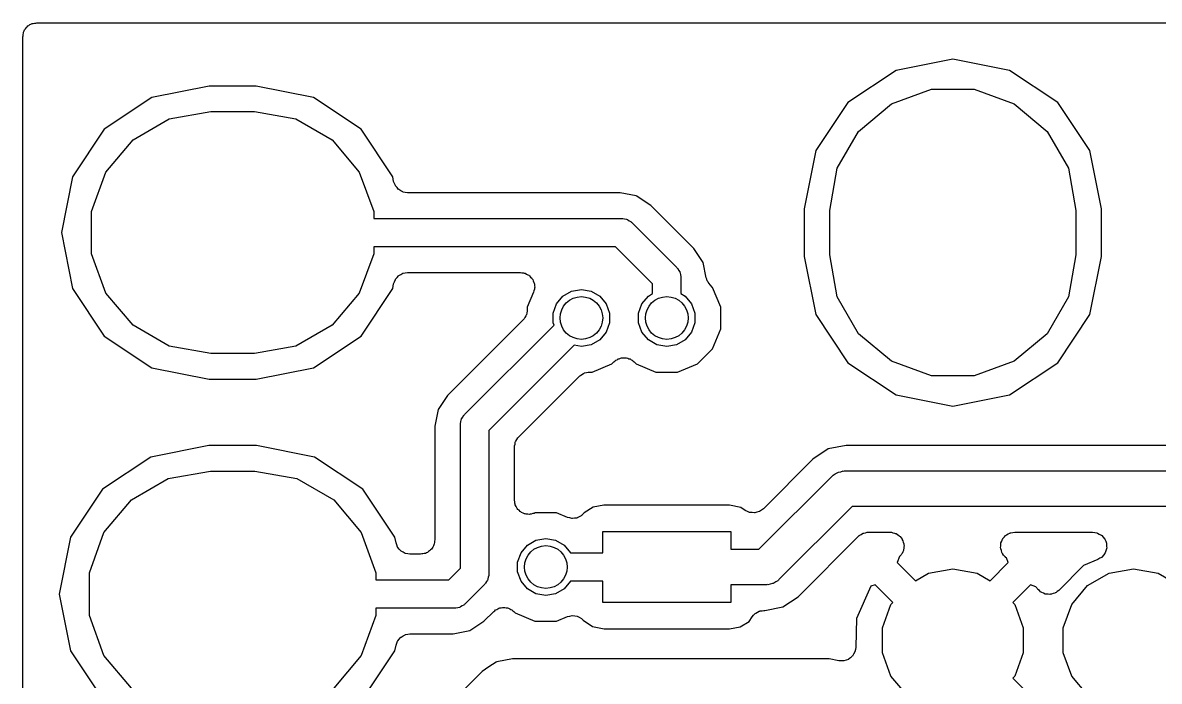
# Model space of a CAD drawing. Extents: x 125.1 to 143.2, y -145.5 to -100.1.
# Drawn here: x 125.08 to 133.06, y -104.7 to -100.08 of the extents above; entities that cross this region are included whole.
import ezdxf

# ---------------------------------------------------------------- set-up
doc = ezdxf.new("R2010")
doc.units = 0
doc.header["$MEASUREMENT"] = 0
doc.layers.add('BLACK', color=7, linetype='CONTINUOUS')

msp = doc.modelspace()

# ---------------------------------------------------------------- linework, layer by layer
at = {"layer": 'Black'}
for p, q in [((125.081, -100.141), (125.085, -100.133)), ((125.085, -100.133), (125.088, -100.125)), ((125.088, -100.125), (125.094, -100.118)), ((125.094, -100.118), (125.098, -100.111)), ((125.098, -100.111), (125.105, -100.105)), ((125.105, -100.105), (125.111, -100.098)), ((125.111, -100.098), (125.118, -100.094)), ((125.118, -100.094), (125.125, -100.088)), ((125.125, -100.088), (125.133, -100.085)), ((125.133, -100.085), (125.141, -100.081)), ((125.141, -100.081), (125.149, -100.08)), ((125.149, -100.08), (125.158, -100.077)), ((125.158, -100.077), (125.166, -100.077)), ((125.166, -100.077), (125.175, -100.075)), ((125.175, -100.075), (143.125, -100.075)), ((125.075, -100.175), (125.077, -100.166)), ((125.075, -109.17), (125.075, -100.175)), ((125.077, -100.158), (125.08, -100.149)), ((125.077, -100.166), (125.077, -100.158)), ((125.08, -100.149), (125.081, -100.141)), ((131.61, -100.331), (131.211, -100.41)), ((132.009, -100.41), (131.61, -100.331)), ((131.211, -100.41), (130.873, -100.636)), ((132.347, -100.636), (132.009, -100.41)), ((126.385, -100.52), (125.982, -100.6)), ((126.715, -100.52), (126.385, -100.52)), ((127.118, -100.6), (126.715, -100.52)), ((125.982, -100.6), (125.648, -100.823)), ((127.452, -100.823), (127.118, -100.6)), ((131.178, -100.646), (131.46, -100.543)), ((131.46, -100.543), (131.76, -100.543)), ((131.76, -100.543), (132.042, -100.646)), ((130.873, -100.636), (130.648, -100.974)), ((130.948, -100.839), (131.178, -100.646)), ((132.042, -100.646), (132.272, -100.839)), ((132.572, -100.974), (132.347, -100.636)), ((125.85, -100.899), (126.105, -100.751)), ((126.105, -100.751), (126.396, -100.7)), ((126.396, -100.7), (126.704, -100.7)), ((126.704, -100.7), (126.995, -100.751)), ((126.995, -100.751), (127.25, -100.899)), ((125.648, -100.823), (125.425, -101.157)), ((127.675, -101.157), (127.452, -100.823)), ((130.798, -101.098), (130.948, -100.839)), ((132.272, -100.839), (132.422, -101.098)), ((125.66, -101.125), (125.85, -100.899)), ((127.25, -100.899), (127.44, -101.125)), ((130.648, -100.974), (130.566, -101.382)), ((132.654, -101.382), (132.572, -100.974)), ((125.425, -101.157), (125.347, -101.55)), ((125.559, -101.402), (125.66, -101.125)), ((127.44, -101.125), (127.541, -101.402)), ((127.681, -101.19), (127.675, -101.157)), ((130.746, -101.394), (130.798, -101.098)), ((132.422, -101.098), (132.474, -101.394)), ((127.687, -101.205), (127.681, -101.19)), ((127.693, -101.22), (127.687, -101.205)), ((127.694, -101.221), (127.693, -101.22)), ((127.694, -101.222), (127.694, -101.221)), ((127.705, -101.234), (127.694, -101.222)), ((127.715, -101.247), (127.705, -101.234)), ((127.716, -101.247), (127.715, -101.247)), ((127.717, -101.248), (127.716, -101.247)), ((127.731, -101.256), (127.717, -101.248)), ((127.745, -101.264), (127.731, -101.256)), ((127.746, -101.264), (127.745, -101.264)), ((127.747, -101.265), (127.746, -101.264)), ((127.763, -101.267), (127.747, -101.265)), ((127.779, -101.27), (127.763, -101.267)), ((129.273, -101.27), (127.779, -101.27)), ((129.385, -101.292), (129.273, -101.27)), ((129.389, -101.293), (129.385, -101.292)), ((129.385, -101.292), (129.385, -101.292)), ((129.47, -101.347), (129.389, -101.293)), ((125.559, -101.698), (125.559, -101.402)), ((127.541, -101.402), (127.541, -101.45)), ((129.488, -101.359), (129.47, -101.347)), ((129.47, -101.347), (129.47, -101.347)), ((129.572, -101.443), (129.488, -101.359)), ((130.566, -101.382), (130.566, -101.718)), ((130.746, -101.706), (130.746, -101.394)), ((132.474, -101.394), (132.474, -101.706)), ((132.654, -101.718), (132.654, -101.382)), ((127.541, -101.45), (127.75, -101.45)), ((127.75, -101.45), (129.283, -101.45)), ((129.283, -101.45), (129.287, -101.451)), ((129.287, -101.451), (129.292, -101.45)), ((129.292, -101.45), (129.304, -101.454)), ((129.304, -101.454), (129.317, -101.456)), ((129.317, -101.456), (129.321, -101.458)), ((129.321, -101.458), (129.325, -101.459)), ((129.325, -101.459), (129.336, -101.467)), ((129.336, -101.467), (129.347, -101.473)), ((129.347, -101.473), (129.35, -101.477)), ((129.35, -101.477), (129.354, -101.479)), ((129.354, -101.479), (129.671, -101.796)), ((129.791, -101.662), (129.572, -101.443)), ((129.572, -101.443), (129.572, -101.443)), ((125.347, -101.55), (125.425, -101.943)), ((127.75, -101.65), (127.541, -101.65)), ((127.541, -101.65), (127.541, -101.698)), ((129.241, -101.65), (127.75, -101.65)), ((129.5, -101.909), (129.241, -101.65)), ((125.66, -101.975), (125.559, -101.698)), ((127.541, -101.698), (127.44, -101.975)), ((129.857, -101.761), (129.791, -101.662)), ((130.566, -101.718), (130.648, -102.126)), ((130.798, -102.002), (130.746, -101.706)), ((132.474, -101.706), (132.422, -102.002)), ((132.572, -102.126), (132.654, -101.718)), ((129.671, -101.796), (129.673, -101.8)), ((129.673, -101.8), (129.677, -101.803)), ((129.677, -101.803), (129.683, -101.814)), ((129.683, -101.814), (129.691, -101.825)), ((129.878, -101.867), (129.857, -101.761)), ((127.687, -101.895), (127.693, -101.88)), ((127.693, -101.88), (127.694, -101.879)), ((127.694, -101.878), (127.705, -101.866)), ((127.694, -101.879), (127.694, -101.878)), ((127.705, -101.866), (127.715, -101.853)), ((127.715, -101.853), (127.716, -101.853)), ((127.716, -101.853), (127.717, -101.852)), ((127.717, -101.852), (127.731, -101.844)), ((127.731, -101.844), (127.745, -101.836)), ((127.745, -101.836), (127.746, -101.836)), ((127.746, -101.836), (127.747, -101.835)), ((127.747, -101.835), (127.763, -101.833)), ((127.763, -101.833), (127.779, -101.83)), ((127.779, -101.83), (128.572, -101.83)), ((128.572, -101.83), (128.582, -101.832)), ((128.582, -101.832), (128.593, -101.832)), ((128.593, -101.832), (128.599, -101.835)), ((128.599, -101.835), (128.606, -101.836)), ((128.606, -101.836), (128.615, -101.842)), ((128.615, -101.842), (128.625, -101.846)), ((128.625, -101.846), (128.63, -101.85)), ((128.63, -101.85), (128.636, -101.853)), ((128.636, -101.853), (128.643, -101.862)), ((128.643, -101.862), (128.651, -101.869)), ((128.651, -101.869), (128.654, -101.875)), ((128.654, -101.875), (128.658, -101.88)), ((128.658, -101.88), (128.662, -101.89)), ((128.662, -101.89), (128.667, -101.9)), ((129.691, -101.825), (129.692, -101.829)), ((129.692, -101.829), (129.694, -101.833)), ((129.694, -101.833), (129.696, -101.846)), ((129.696, -101.846), (129.7, -101.858)), ((129.7, -101.858), (129.699, -101.863)), ((129.699, -101.863), (129.7, -101.867)), ((129.7, -101.867), (129.7, -101.979)), ((129.882, -101.878), (129.878, -101.867)), ((129.885, -101.889), (129.882, -101.878)), ((129.889, -101.894), (129.885, -101.889)), ((129.891, -101.899), (129.889, -101.894)), ((125.425, -101.943), (125.648, -102.277)), ((127.452, -102.277), (127.675, -101.943)), ((127.675, -101.943), (127.681, -101.91)), ((127.681, -101.91), (127.687, -101.895)), ((128.664, -101.968), (128.62, -102.074)), ((128.666, -101.958), (128.664, -101.968)), ((128.67, -101.947), (128.666, -101.958)), ((128.667, -101.9), (128.668, -101.906)), ((128.668, -101.906), (128.67, -101.913)), ((128.67, -101.913), (128.67, -101.924)), ((128.67, -101.924), (128.672, -101.934)), ((128.672, -101.934), (128.67, -101.941)), ((128.67, -101.941), (128.67, -101.947)), ((128.871, -101.996), (128.931, -101.961)), ((128.931, -101.961), (129, -101.949)), ((129, -101.949), (129.069, -101.961)), ((129.069, -101.961), (129.129, -101.996)), ((129.5, -101.979), (129.5, -101.909)), ((129.898, -101.908), (129.891, -101.899)), ((129.905, -101.918), (129.898, -101.908)), ((129.922, -101.935), (129.905, -101.918)), ((129.98, -102.075), (129.922, -101.935)), ((125.85, -102.201), (125.66, -101.975)), ((127.44, -101.975), (127.25, -102.201)), ((128.802, -102.115), (128.826, -102.05)), ((128.826, -102.05), (128.871, -101.996)), ((129.129, -101.996), (129.174, -102.05)), ((129.174, -102.05), (129.198, -102.115)), ((129.402, -102.115), (129.426, -102.05)), ((129.426, -102.05), (129.471, -101.996)), ((129.471, -101.996), (129.5, -101.979)), ((129.7, -101.979), (129.729, -101.996)), ((129.729, -101.996), (129.774, -102.05)), ((129.774, -102.05), (129.798, -102.115)), ((130.948, -102.261), (130.798, -102.002)), ((132.422, -102.002), (132.272, -102.261)), ((128.612, -102.131), (128.611, -102.135)), ((128.614, -102.127), (128.612, -102.131)), ((128.616, -102.114), (128.614, -102.127)), ((128.62, -102.101), (128.616, -102.114)), ((128.62, -102.093), (128.619, -102.097)), ((128.619, -102.097), (128.62, -102.101)), ((128.62, -102.074), (128.62, -102.093)), ((128.802, -102.185), (128.802, -102.115)), ((129.198, -102.115), (129.198, -102.185)), ((129.402, -102.185), (129.402, -102.115)), ((129.798, -102.115), (129.798, -102.185)), ((129.98, -102.226), (129.98, -102.075)), ((130.648, -102.126), (130.873, -102.464)), ((132.347, -102.464), (132.572, -102.126)), ((126.105, -102.349), (125.85, -102.201)), ((127.25, -102.201), (126.995, -102.349)), ((128.591, -102.163), (128.059, -102.695)), ((128.179, -102.829), (128.808, -102.201)), ((128.593, -102.16), (128.591, -102.163)), ((128.597, -102.157), (128.593, -102.16)), ((128.603, -102.146), (128.597, -102.157)), ((128.611, -102.135), (128.603, -102.146)), ((128.808, -102.201), (128.802, -102.185)), ((129.198, -102.185), (129.174, -102.25)), ((129.426, -102.25), (129.402, -102.185)), ((129.798, -102.185), (129.774, -102.25)), ((125.648, -102.277), (125.982, -102.5)), ((127.118, -102.5), (127.452, -102.277)), ((129.174, -102.25), (129.129, -102.304)), ((129.471, -102.304), (129.426, -102.25)), ((129.774, -102.25), (129.729, -102.304)), ((129.922, -102.366), (129.98, -102.226)), ((131.178, -102.454), (130.948, -102.261)), ((132.272, -102.261), (132.042, -102.454)), ((126.396, -102.4), (126.105, -102.349)), ((126.995, -102.349), (126.704, -102.4)), ((128.95, -102.342), (128.35, -102.941)), ((129, -102.351), (128.95, -102.342)), ((129.069, -102.339), (129, -102.351)), ((129.129, -102.304), (129.069, -102.339)), ((129.531, -102.339), (129.471, -102.304)), ((129.6, -102.351), (129.531, -102.339)), ((129.669, -102.339), (129.6, -102.351)), ((129.729, -102.304), (129.669, -102.339)), ((129.815, -102.472), (129.922, -102.366)), ((126.704, -102.4), (126.396, -102.4)), ((129.229, -102.458), (129.236, -102.453)), ((129.236, -102.453), (129.243, -102.447)), ((129.243, -102.447), (129.251, -102.443)), ((129.251, -102.443), (129.258, -102.438)), ((129.258, -102.438), (129.266, -102.436)), ((129.266, -102.436), (129.274, -102.432)), ((129.274, -102.432), (129.283, -102.431)), ((129.283, -102.431), (129.291, -102.429)), ((129.291, -102.429), (129.3, -102.43)), ((129.3, -102.43), (129.309, -102.429)), ((129.309, -102.429), (129.317, -102.431)), ((129.317, -102.431), (129.326, -102.432)), ((129.326, -102.432), (129.334, -102.436)), ((129.334, -102.436), (129.342, -102.438)), ((129.342, -102.438), (129.349, -102.443)), ((129.349, -102.443), (129.357, -102.447)), ((129.357, -102.447), (129.364, -102.453)), ((129.364, -102.453), (129.371, -102.458)), ((125.982, -102.5), (126.385, -102.58)), ((126.715, -102.58), (127.118, -102.5)), ((129.036, -102.534), (129.049, -102.53)), ((129.049, -102.53), (129.053, -102.531)), ((129.053, -102.531), (129.057, -102.53)), ((129.057, -102.53), (129.075, -102.53)), ((129.075, -102.53), (129.215, -102.472)), ((129.215, -102.472), (129.229, -102.458)), ((129.371, -102.458), (129.384, -102.472)), ((129.384, -102.472), (129.524, -102.53)), ((129.524, -102.53), (129.675, -102.53)), ((129.675, -102.53), (129.815, -102.472)), ((130.873, -102.464), (131.211, -102.69)), ((131.46, -102.557), (131.178, -102.454)), ((132.042, -102.454), (131.76, -102.557)), ((132.009, -102.69), (132.347, -102.464)), ((126.385, -102.58), (126.715, -102.58)), ((128.559, -102.987), (128.987, -102.559)), ((128.987, -102.559), (128.99, -102.557)), ((128.99, -102.557), (128.993, -102.553)), ((128.993, -102.553), (129.004, -102.547)), ((129.004, -102.547), (129.015, -102.539)), ((129.015, -102.539), (129.019, -102.538)), ((129.019, -102.538), (129.023, -102.536)), ((129.023, -102.536), (129.036, -102.534)), ((131.76, -102.557), (131.46, -102.557)), ((131.211, -102.69), (131.61, -102.769)), ((131.61, -102.769), (132.009, -102.69)), ((128.059, -102.695), (127.993, -102.794)), ((127.993, -102.794), (127.97, -102.91)), ((128.159, -102.858), (128.167, -102.847)), ((128.167, -102.847), (128.173, -102.836)), ((128.173, -102.836), (128.177, -102.833)), ((128.177, -102.833), (128.179, -102.829)), ((127.97, -102.91), (127.97, -103.71)), ((128.15, -102.891), (128.154, -102.879)), ((128.151, -102.896), (128.15, -102.891)), ((128.15, -102.9), (128.151, -102.896)), ((128.15, -103.909), (128.15, -102.9)), ((128.154, -102.879), (128.156, -102.866)), ((128.156, -102.866), (128.158, -102.862)), ((128.158, -102.862), (128.159, -102.858)), ((128.35, -102.941), (128.35, -103.95)), ((128.539, -103.015), (128.547, -103.004)), ((128.547, -103.004), (128.553, -102.993)), ((128.553, -102.993), (128.557, -102.99)), ((128.557, -102.99), (128.559, -102.987)), ((126.382, -103.046), (125.974, -103.128)), ((126.718, -103.046), (126.382, -103.046)), ((127.126, -103.128), (126.718, -103.046)), ((128.53, -103.049), (128.534, -103.036)), ((128.531, -103.053), (128.53, -103.049)), ((128.53, -103.057), (128.531, -103.053)), ((128.53, -103.43), (128.53, -103.057)), ((128.534, -103.036), (128.536, -103.023)), ((128.536, -103.023), (128.538, -103.019)), ((128.538, -103.019), (128.539, -103.015)), ((130.734, -103.07), (130.627, -103.141)), ((130.86, -103.045), (130.734, -103.07)), ((136.54, -103.045), (130.86, -103.045)), ((125.974, -103.128), (125.636, -103.353)), ((127.464, -103.353), (127.126, -103.128)), ((130.627, -103.141), (130.279, -103.49)), ((126.098, -103.278), (126.394, -103.226)), ((126.394, -103.226), (126.706, -103.226)), ((126.706, -103.226), (127.002, -103.278)), ((130.77, -103.254), (130.784, -103.246)), ((130.784, -103.246), (130.797, -103.237)), ((130.797, -103.237), (130.802, -103.235)), ((130.802, -103.235), (130.807, -103.233)), ((130.807, -103.233), (130.823, -103.23)), ((130.823, -103.23), (130.839, -103.225)), ((130.839, -103.225), (130.845, -103.226)), ((130.845, -103.226), (130.85, -103.225)), ((130.85, -103.225), (136.55, -103.225)), ((125.839, -103.428), (126.098, -103.278)), ((127.002, -103.278), (127.261, -103.428)), ((130.248, -103.775), (130.762, -103.262)), ((130.762, -103.262), (130.766, -103.258)), ((130.766, -103.258), (130.77, -103.254)), ((125.636, -103.353), (125.41, -103.691)), ((127.69, -103.691), (127.464, -103.353)), ((125.646, -103.658), (125.839, -103.428)), ((127.261, -103.428), (127.454, -103.658)), ((128.532, -103.441), (128.53, -103.43)), ((128.532, -103.452), (128.532, -103.441)), ((128.535, -103.458), (128.532, -103.452)), ((128.536, -103.464), (128.535, -103.458)), ((128.541, -103.474), (128.536, -103.464)), ((128.546, -103.484), (128.541, -103.474)), ((128.55, -103.489), (128.546, -103.484)), ((128.553, -103.495), (128.55, -103.489)), ((129.084, -103.479), (129.02, -103.52)), ((129.159, -103.465), (129.084, -103.479)), ((130.04, -103.465), (129.159, -103.465)), ((130.121, -103.481), (130.04, -103.465)), ((130.152, -103.502), (130.121, -103.481)), ((130.279, -103.49), (130.265, -103.5)), ((130.902, -103.475), (130.388, -103.988)), ((136.498, -103.475), (130.902, -103.475)), ((128.562, -103.501), (128.553, -103.495)), ((128.569, -103.51), (128.562, -103.501)), ((128.575, -103.513), (128.569, -103.51)), ((128.58, -103.517), (128.575, -103.513)), ((128.59, -103.521), (128.58, -103.517)), ((128.6, -103.526), (128.59, -103.521)), ((128.606, -103.526), (128.6, -103.526)), ((128.613, -103.529), (128.606, -103.526)), ((128.624, -103.529), (128.613, -103.529)), ((128.634, -103.53), (128.624, -103.529)), ((128.641, -103.529), (128.634, -103.53)), ((128.647, -103.529), (128.641, -103.529)), ((128.658, -103.525), (128.647, -103.529)), ((128.668, -103.523), (128.658, -103.525)), ((128.675, -103.52), (128.668, -103.523)), ((128.826, -103.52), (128.675, -103.52)), ((128.903, -103.552), (128.826, -103.52)), ((128.918, -103.555), (128.903, -103.552)), ((128.934, -103.559), (128.918, -103.555)), ((128.935, -103.559), (128.934, -103.559)), ((128.937, -103.56), (128.935, -103.559)), ((128.952, -103.557), (128.937, -103.56)), ((128.968, -103.556), (128.952, -103.557)), ((128.97, -103.555), (128.968, -103.556)), ((128.971, -103.555), (128.97, -103.555)), ((128.985, -103.548), (128.971, -103.555)), ((128.999, -103.541), (128.985, -103.548)), ((129.001, -103.54), (128.999, -103.541)), ((129.002, -103.539), (129.001, -103.54)), ((129.013, -103.527), (129.002, -103.539)), ((129.02, -103.52), (129.013, -103.527)), ((130.167, -103.509), (130.152, -103.502)), ((130.182, -103.516), (130.167, -103.509)), ((130.183, -103.516), (130.182, -103.516)), ((130.2, -103.517), (130.183, -103.516)), ((130.183, -103.516), (130.183, -103.516)), ((130.217, -103.519), (130.2, -103.517)), ((130.218, -103.519), (130.217, -103.519)), ((130.217, -103.519), (130.217, -103.519)), ((130.234, -103.514), (130.218, -103.519)), ((130.25, -103.51), (130.234, -103.514)), ((130.251, -103.509), (130.25, -103.51)), ((130.265, -103.5), (130.251, -103.509)), ((130.251, -103.509), (130.251, -103.509)), ((129.15, -103.8), (129.15, -103.65)), ((129.15, -103.65), (130.05, -103.65)), ((130.05, -103.65), (130.05, -103.775)), ((125.41, -103.691), (125.331, -104.09)), ((125.543, -103.94), (125.646, -103.658)), ((127.454, -103.658), (127.557, -103.94)), ((127.698, -103.73), (127.69, -103.691)), ((127.704, -103.745), (127.698, -103.73)), ((127.968, -103.727), (127.965, -103.736)), ((127.97, -103.71), (127.968, -103.719)), ((127.968, -103.719), (127.968, -103.727)), ((128.621, -103.746), (128.681, -103.711)), ((128.681, -103.711), (128.75, -103.699)), ((128.75, -103.699), (128.819, -103.711)), ((128.819, -103.711), (128.879, -103.746)), ((130.523, -104.109), (130.947, -103.684)), ((130.947, -103.684), (130.951, -103.682)), ((130.951, -103.682), (130.953, -103.678)), ((130.953, -103.678), (130.965, -103.672)), ((130.965, -103.672), (130.975, -103.664)), ((130.975, -103.664), (130.98, -103.663)), ((130.98, -103.663), (130.984, -103.661)), ((130.984, -103.661), (130.996, -103.659)), ((130.996, -103.659), (131.009, -103.655)), ((131.009, -103.655), (131.013, -103.656)), ((131.013, -103.656), (131.018, -103.655)), ((131.018, -103.655), (131.167, -103.655)), ((131.167, -103.655), (131.172, -103.656)), ((131.172, -103.656), (131.178, -103.656)), ((131.178, -103.656), (131.189, -103.659)), ((131.189, -103.659), (131.201, -103.661)), ((131.201, -103.661), (131.206, -103.664)), ((131.206, -103.664), (131.211, -103.665)), ((131.211, -103.665), (131.221, -103.672)), ((131.221, -103.672), (131.231, -103.678)), ((131.231, -103.678), (131.235, -103.683)), ((131.235, -103.683), (131.239, -103.686)), ((131.239, -103.686), (131.246, -103.696)), ((131.246, -103.696), (131.253, -103.705)), ((131.253, -103.705), (131.255, -103.71)), ((131.255, -103.71), (131.258, -103.715)), ((131.258, -103.715), (131.261, -103.726)), ((131.261, -103.726), (131.265, -103.738)), ((131.948, -103.731), (131.954, -103.718)), ((131.948, -103.734), (131.948, -103.731)), ((131.954, -103.718), (131.959, -103.705)), ((131.959, -103.705), (131.961, -103.702)), ((131.961, -103.702), (131.962, -103.699)), ((131.962, -103.699), (131.972, -103.689)), ((131.972, -103.689), (131.981, -103.678)), ((131.981, -103.678), (131.984, -103.677)), ((131.984, -103.677), (131.986, -103.674)), ((131.986, -103.674), (131.999, -103.668)), ((131.999, -103.668), (132.011, -103.661)), ((132.011, -103.661), (132.014, -103.66)), ((132.014, -103.66), (132.018, -103.659)), ((132.018, -103.659), (132.031, -103.657)), ((132.031, -103.657), (132.045, -103.655)), ((132.045, -103.655), (132.592, -103.655)), ((132.592, -103.655), (132.607, -103.658)), ((132.607, -103.658), (132.622, -103.66)), ((132.622, -103.66), (132.624, -103.661)), ((132.624, -103.661), (132.626, -103.661)), ((132.626, -103.661), (132.639, -103.669)), ((132.639, -103.669), (132.653, -103.676)), ((132.653, -103.676), (132.654, -103.677)), ((132.654, -103.677), (132.656, -103.678)), ((132.656, -103.678), (132.666, -103.69)), ((132.666, -103.69), (132.676, -103.701)), ((132.676, -103.701), (132.677, -103.703)), ((132.677, -103.703), (132.678, -103.705)), ((132.678, -103.705), (132.684, -103.719)), ((132.684, -103.719), (132.69, -103.733)), ((127.709, -103.76), (127.704, -103.745)), ((127.71, -103.761), (127.709, -103.76)), ((127.71, -103.762), (127.71, -103.761)), ((127.721, -103.774), (127.71, -103.762)), ((127.732, -103.787), (127.721, -103.774)), ((127.733, -103.788), (127.732, -103.787)), ((127.732, -103.787), (127.732, -103.787)), ((127.748, -103.796), (127.733, -103.788)), ((127.762, -103.804), (127.748, -103.796)), ((127.763, -103.804), (127.762, -103.804)), ((127.764, -103.805), (127.763, -103.804)), ((127.78, -103.807), (127.764, -103.805)), ((127.796, -103.81), (127.78, -103.807)), ((127.87, -103.81), (127.796, -103.81)), ((127.879, -103.808), (127.87, -103.81)), ((127.887, -103.808), (127.879, -103.808)), ((127.896, -103.805), (127.887, -103.808)), ((127.904, -103.804), (127.896, -103.805)), ((127.912, -103.8), (127.904, -103.804)), ((127.92, -103.797), (127.912, -103.8)), ((127.927, -103.791), (127.92, -103.797)), ((127.934, -103.787), (127.927, -103.791)), ((127.94, -103.78), (127.934, -103.787)), ((127.947, -103.774), (127.94, -103.78)), ((127.951, -103.767), (127.947, -103.774)), ((127.957, -103.76), (127.951, -103.767)), ((127.96, -103.752), (127.957, -103.76)), ((127.964, -103.744), (127.96, -103.752)), ((127.965, -103.736), (127.964, -103.744)), ((128.552, -103.865), (128.576, -103.8)), ((128.576, -103.8), (128.621, -103.746)), ((128.879, -103.746), (128.924, -103.8)), ((128.924, -103.8), (128.924, -103.8)), ((128.924, -103.8), (129.15, -103.8)), ((130.05, -103.775), (130.248, -103.775)), ((131.25, -103.809), (131.247, -103.814)), ((131.253, -103.805), (131.25, -103.809)), ((131.258, -103.794), (131.253, -103.805)), ((131.263, -103.783), (131.258, -103.794)), ((131.265, -103.772), (131.263, -103.778)), ((131.263, -103.778), (131.263, -103.783)), ((131.265, -103.738), (131.265, -103.743)), ((131.265, -103.743), (131.267, -103.748)), ((131.267, -103.748), (131.265, -103.76)), ((131.265, -103.76), (131.265, -103.772)), ((131.946, -103.765), (131.947, -103.752)), ((131.947, -103.769), (131.946, -103.765)), ((131.947, -103.738), (131.948, -103.734)), ((131.947, -103.752), (131.947, -103.738)), ((131.947, -103.772), (131.947, -103.769)), ((131.951, -103.785), (131.947, -103.772)), ((131.955, -103.799), (131.951, -103.785)), ((131.957, -103.802), (131.955, -103.799)), ((131.959, -103.805), (131.957, -103.802)), ((131.967, -103.816), (131.959, -103.805)), ((132.678, -103.805), (132.669, -103.817)), ((132.679, -103.803), (132.678, -103.805)), ((132.681, -103.801), (132.679, -103.803)), ((132.685, -103.787), (132.681, -103.801)), ((132.69, -103.772), (132.685, -103.787)), ((132.69, -103.733), (132.69, -103.736)), ((132.69, -103.736), (132.69, -103.738)), ((132.69, -103.738), (132.69, -103.753)), ((132.69, -103.753), (132.691, -103.768)), ((132.691, -103.768), (132.69, -103.77)), ((132.69, -103.77), (132.69, -103.772)), ((128.552, -103.935), (128.552, -103.865)), ((131.235, -103.827), (131.22, -103.869)), ((131.22, -103.869), (131.347, -103.996)), ((131.239, -103.822), (131.235, -103.827)), ((131.247, -103.814), (131.239, -103.822)), ((131.873, -103.996), (132, -103.869)), ((131.976, -103.827), (131.967, -103.816)), ((131.979, -103.829), (131.976, -103.827)), ((131.981, -103.832), (131.979, -103.829)), ((131.988, -103.836), (131.981, -103.832)), ((132, -103.869), (131.988, -103.836)), ((132.529, -103.889), (132.354, -104.064)), ((132.63, -103.847), (132.529, -103.889)), ((132.643, -103.839), (132.63, -103.847)), ((132.656, -103.832), (132.643, -103.839)), ((132.658, -103.83), (132.656, -103.832)), ((132.659, -103.829), (132.658, -103.83)), ((132.669, -103.817), (132.659, -103.829)), ((125.543, -104.24), (125.543, -103.94)), ((127.557, -103.94), (127.557, -103.99)), ((128.069, -103.99), (128.15, -103.909)), ((128.346, -103.971), (128.344, -103.984)), ((128.35, -103.959), (128.346, -103.971)), ((128.35, -103.95), (128.349, -103.954)), ((128.349, -103.954), (128.35, -103.959)), ((128.576, -104), (128.552, -103.935)), ((131.347, -103.996), (131.438, -103.943)), ((131.438, -103.943), (131.61, -103.913)), ((131.61, -103.913), (131.782, -103.943)), ((131.782, -103.943), (131.873, -103.996)), ((132.557, -104.031), (132.708, -103.943)), ((132.708, -103.943), (132.88, -103.913)), ((132.88, -103.913), (133.052, -103.943)), ((133.052, -103.943), (133.203, -104.031)), ((127.557, -103.99), (128.069, -103.99)), ((128.321, -104.021), (128.181, -104.161)), ((128.323, -104.017), (128.321, -104.021)), ((128.327, -104.014), (128.323, -104.017)), ((128.333, -104.003), (128.327, -104.014)), ((128.341, -103.992), (128.333, -104.003)), ((128.342, -103.988), (128.341, -103.992)), ((128.344, -103.984), (128.342, -103.988)), ((128.621, -104.054), (128.576, -104)), ((128.924, -104), (128.879, -104.054)), ((129.15, -104), (128.924, -104)), ((128.924, -104), (128.924, -104)), ((129.15, -104.15), (129.15, -104)), ((130.3, -104.025), (130.05, -104.025)), ((130.05, -104.025), (130.05, -104.15)), ((130.305, -104.024), (130.3, -104.025)), ((130.311, -104.025), (130.305, -104.024)), ((130.327, -104.02), (130.311, -104.025)), ((130.343, -104.017), (130.327, -104.02)), ((130.348, -104.015), (130.343, -104.017)), ((130.353, -104.013), (130.348, -104.015)), ((130.366, -104.004), (130.353, -104.013)), ((130.38, -103.996), (130.366, -104.004)), ((130.384, -103.992), (130.38, -103.996)), ((130.388, -103.988), (130.384, -103.992)), ((131.035, -104.035), (130.934, -104.262)), ((131.064, -104.025), (131.035, -104.035)), ((131.188, -104.149), (131.064, -104.025)), ((132.156, -104.025), (132.032, -104.149)), ((132.194, -104.039), (132.156, -104.025)), ((132.2, -104.047), (132.194, -104.039)), ((132.202, -104.05), (132.2, -104.047)), ((132.2, -104.047), (132.2, -104.047)), ((132.205, -104.054), (132.202, -104.05)), ((132.445, -104.164), (132.557, -104.031)), ((125.331, -104.09), (125.41, -104.489)), ((128.681, -104.089), (128.621, -104.054)), ((128.75, -104.101), (128.681, -104.089)), ((128.819, -104.089), (128.75, -104.101)), ((128.879, -104.054), (128.819, -104.089)), ((130.416, -104.18), (130.523, -104.109)), ((132.208, -104.059), (132.205, -104.054)), ((132.218, -104.066), (132.208, -104.059)), ((132.226, -104.075), (132.218, -104.066)), ((132.231, -104.077), (132.226, -104.075)), ((132.235, -104.08), (132.231, -104.077)), ((132.247, -104.084), (132.235, -104.08)), ((132.258, -104.09), (132.247, -104.084)), ((132.263, -104.09), (132.258, -104.09)), ((132.268, -104.092), (132.263, -104.09)), ((132.28, -104.092), (132.268, -104.092)), ((132.292, -104.093), (132.28, -104.092)), ((132.297, -104.091), (132.292, -104.093)), ((132.303, -104.091), (132.297, -104.091)), ((132.314, -104.087), (132.303, -104.091)), ((132.326, -104.084), (132.314, -104.087)), ((132.33, -104.081), (132.326, -104.084)), ((132.335, -104.079), (132.33, -104.081)), ((132.344, -104.071), (132.335, -104.079)), ((132.354, -104.064), (132.344, -104.071)), ((128.11, -104.19), (127.557, -104.19)), ((127.557, -104.19), (127.557, -104.24)), ((128.114, -104.189), (128.11, -104.19)), ((128.119, -104.19), (128.114, -104.189)), ((128.131, -104.186), (128.119, -104.19)), ((128.144, -104.184), (128.131, -104.186)), ((128.148, -104.182), (128.144, -104.184)), ((128.152, -104.181), (128.148, -104.182)), ((128.163, -104.173), (128.152, -104.181)), ((128.174, -104.167), (128.163, -104.173)), ((128.177, -104.163), (128.174, -104.167)), ((128.181, -104.161), (128.177, -104.163)), ((128.384, -104.212), (128.391, -104.207)), ((128.391, -104.207), (128.397, -104.201)), ((128.397, -104.201), (128.405, -104.198)), ((128.405, -104.198), (128.412, -104.193)), ((128.412, -104.193), (128.42, -104.19)), ((128.42, -104.19), (128.428, -104.187)), ((128.428, -104.187), (128.437, -104.186)), ((128.437, -104.186), (128.446, -104.184)), ((128.446, -104.184), (128.454, -104.184)), ((128.454, -104.184), (128.463, -104.184)), ((128.463, -104.184), (128.471, -104.186)), ((128.471, -104.186), (128.48, -104.187)), ((128.48, -104.187), (128.488, -104.19)), ((128.488, -104.19), (128.497, -104.193)), ((128.497, -104.193), (128.504, -104.198)), ((128.504, -104.198), (128.512, -104.201)), ((128.512, -104.201), (128.518, -104.207)), ((128.518, -104.207), (128.525, -104.212)), ((130.05, -104.15), (129.15, -104.15)), ((130.249, -104.211), (130.253, -104.21)), ((130.253, -104.21), (130.256, -104.209)), ((130.256, -104.209), (130.27, -104.207)), ((130.27, -104.207), (130.283, -104.205)), ((130.283, -104.205), (130.29, -104.205)), ((130.29, -104.205), (130.416, -104.18)), ((131.116, -104.328), (131.175, -104.164)), ((131.175, -104.164), (131.188, -104.149)), ((132.032, -104.149), (132.045, -104.164)), ((132.045, -104.164), (132.104, -104.328)), ((132.386, -104.328), (132.445, -104.164)), ((125.646, -104.522), (125.543, -104.24)), ((127.557, -104.24), (127.454, -104.522)), ((128.216, -104.347), (128.315, -104.281)), ((128.315, -104.281), (128.384, -104.212)), ((128.525, -104.212), (128.534, -104.222)), ((128.534, -104.222), (128.674, -104.28)), ((128.674, -104.28), (128.825, -104.28)), ((128.825, -104.28), (128.902, -104.248)), ((128.902, -104.248), (128.918, -104.245)), ((128.918, -104.245), (128.935, -104.241)), ((128.935, -104.241), (128.936, -104.241)), ((128.936, -104.241), (128.936, -104.241)), ((128.936, -104.241), (128.953, -104.243)), ((128.953, -104.243), (128.97, -104.245)), ((128.97, -104.245), (128.97, -104.245)), ((128.97, -104.245), (128.97, -104.245)), ((128.97, -104.245), (128.985, -104.253)), ((128.985, -104.253), (129.001, -104.261)), ((129.001, -104.261), (129.001, -104.261)), ((129.001, -104.261), (129.001, -104.262)), ((129.001, -104.262), (129.012, -104.273)), ((129.012, -104.273), (129.079, -104.319)), ((130.116, -104.321), (130.178, -104.282)), ((130.178, -104.282), (130.2, -104.249)), ((130.2, -104.249), (130.21, -104.239)), ((130.21, -104.239), (130.219, -104.228)), ((130.219, -104.228), (130.222, -104.226)), ((130.222, -104.226), (130.225, -104.224)), ((130.225, -104.224), (130.237, -104.218)), ((130.237, -104.218), (130.249, -104.211)), ((130.934, -104.262), (130.928, -104.463)), ((127.78, -104.373), (127.796, -104.37)), ((127.796, -104.37), (128.1, -104.37)), ((128.1, -104.37), (128.216, -104.347)), ((128.216, -104.347), (128.216, -104.347)), ((128.216, -104.347), (128.216, -104.347)), ((129.079, -104.319), (129.16, -104.335)), ((129.16, -104.335), (130.041, -104.335)), ((130.041, -104.335), (130.116, -104.321)), ((131.116, -104.502), (131.116, -104.328)), ((132.104, -104.328), (132.104, -104.502)), ((132.386, -104.502), (132.386, -104.328)), ((127.69, -104.489), (127.698, -104.45)), ((127.698, -104.45), (127.704, -104.435)), ((127.704, -104.435), (127.709, -104.42)), ((127.709, -104.42), (127.71, -104.419)), ((127.71, -104.418), (127.721, -104.406)), ((127.71, -104.419), (127.71, -104.418)), ((127.721, -104.406), (127.732, -104.393)), ((127.732, -104.393), (127.733, -104.392)), ((127.732, -104.393), (127.732, -104.393)), ((127.733, -104.392), (127.748, -104.384)), ((127.748, -104.384), (127.762, -104.376)), ((127.762, -104.376), (127.763, -104.376)), ((127.763, -104.376), (127.764, -104.375)), ((127.764, -104.375), (127.78, -104.373)), ((125.41, -104.489), (125.636, -104.827)), ((125.839, -104.752), (125.646, -104.522)), ((127.454, -104.522), (127.261, -104.752)), ((127.464, -104.827), (127.69, -104.489)), ((130.903, -104.527), (130.89, -104.538)), ((130.904, -104.527), (130.903, -104.527)), ((130.903, -104.527), (130.903, -104.527)), ((130.913, -104.512), (130.904, -104.527)), ((130.922, -104.497), (130.913, -104.512)), ((130.925, -104.48), (130.922, -104.497)), ((130.922, -104.497), (130.922, -104.497)), ((130.922, -104.497), (130.922, -104.497)), ((130.928, -104.463), (130.925, -104.48)), ((131.175, -104.666), (131.116, -104.502)), ((132.104, -104.502), (132.045, -104.666)), ((132.445, -104.666), (132.386, -104.502)), ((128.351, -104.602), (128.302, -104.634)), ((128.401, -104.568), (128.351, -104.602)), ((128.406, -104.567), (128.401, -104.568)), ((128.517, -104.545), (128.406, -104.567)), ((128.406, -104.567), (128.406, -104.567)), ((130.74, -104.545), (128.517, -104.545)), ((130.809, -104.559), (130.74, -104.545)), ((130.826, -104.559), (130.809, -104.559)), ((130.843, -104.56), (130.826, -104.559)), ((130.844, -104.559), (130.843, -104.559)), ((130.843, -104.559), (130.843, -104.56)), ((130.86, -104.554), (130.844, -104.559)), ((130.876, -104.549), (130.86, -104.554)), ((130.877, -104.548), (130.876, -104.548)), ((130.876, -104.548), (130.876, -104.549)), ((130.89, -104.538), (130.877, -104.548)), ((128.302, -104.634), (127.27, -105.667)), ((131.287, -104.799), (131.175, -104.666)), ((132.045, -104.666), (132.032, -104.681)), ((132.032, -104.681), (132.156, -104.805)), ((132.557, -104.799), (132.445, -104.666))]:
    msp.add_line(p, q, dxfattribs=at)
for centre in [(129, -102.15), (129.6, -102.15), (128.75, -103.9)]:
    msp.add_circle(centre, 0.15, dxfattribs=at)

doc.saveas('drawing.dxf')
